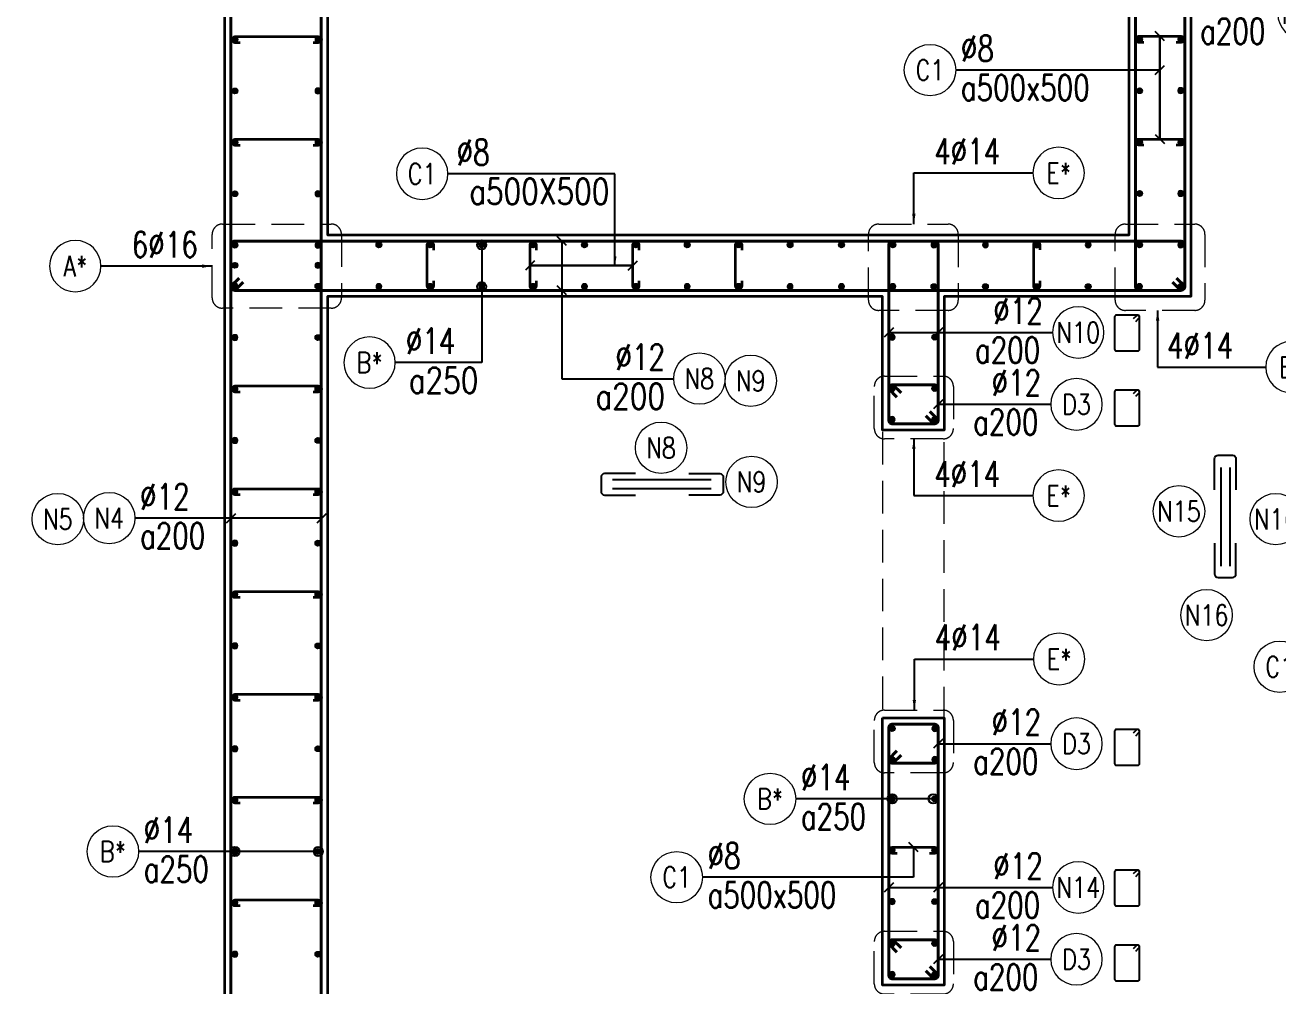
# Model space of a CAD drawing. Header units: millimetres. Extents: x 944027 to 981803, y -83026 to 82675.
# Drawn here: x 947700 to 953795, y -29161 to -24486 of the extents above; entities that cross this region are included whole.
import ezdxf
from ezdxf.enums import TextEntityAlignment as Align

# ---------------------------------------------------------------- set-up
doc = ezdxf.new("R2010")
doc.units = ezdxf.units.MM
doc.header["$MEASUREMENT"] = 0
doc.linetypes.add('HIDDEN', pattern=[9.525, 6.35, -3.175])
doc.linetypes.add('HIDDEN2', pattern=[4.7625, 3.175, -1.5875])
doc.layers.get('0').update_dxf_attribs({"lineweight": 20})
doc.layers.get('Defpoints').update_dxf_attribs({"color": 151, "lineweight": 9})
doc.layers.add('Hidden', color=9, linetype='HIDDEN')
doc.layers.add('Ligature', color=1, linetype='Continuous')
for name, color, linetype, lineweight in [('KC-LEADER', 153, 'Continuous', 18), ('KC-THEP', 6, 'Continuous', 40), ('NDC_S_BEAM', 3, 'HIDDEN2', 20), ('NDC_S_DIM', 1, 'Continuous', 15), ('NDC_S_HIDDEN', 8, 'HIDDEN2', 13), ('NDC_S_LEADER', 1, 'Continuous', 15), ('NDC_S_REBAR', 4, 'Continuous', 35), ('NDC_S_STIRRUP', 4, 'Continuous', 40), ('NDC_S_VN TEXT', 7, 'Continuous', 20), ('NDC_S_WALL', 6, 'Continuous', 35)]:
    doc.layers.add(name, color=color, linetype=linetype, lineweight=lineweight)
doc.styles.add('NDC_ARIAL', font='arial.ttf', dxfattribs={"width": 0.85})
doc.styles.add('NDC_DIM', font='', dxfattribs={"width": 0.75})
doc.styles.add('NDC_EN TXT', font='romans.shx', dxfattribs={"width": 0.8})
doc.styles.get('NDC_DIM').set_extended_font_data('Dotum')
doc.dimstyles.new('NDC_1-50', dxfattribs={"dimscale": 50, "dimtxt": 2.5, "dimasz": 1, "dimexe": 1.5, "dimexo": 0, "dimgap": 0.8, "dimtad": 1, "dimdec": 0, "dimdsep": 46, "dimtxsty": 'NDC_ARIAL', "dimblk": 'DIMMARK', "dimcen": 49999.938995, "dimdle": 1.5, "dimclrd": 1, "dimclre": 1, "dimclrt": 3, "dimadec": 0, "dimazin": 0, "dimtfac": 1, "dimtdec": 0, "dimtix": 1, "dimtmove": 2, "dimatfit": 3, "dimfxl": 1, "dimarcsym": 0})
doc.dimstyles.new('NDC_dim_30', dxfattribs={"dimscale": 30, "dimtxt": 2.5, "dimasz": 1.5, "dimexe": 1.5, "dimexo": 2.5, "dimgap": 1, "dimtad": 1, "dimdec": 0, "dimzin": 0, "dimdsep": 46, "dimtxsty": 'NDC_DIM', "dimblk": 'DIMMARK', "dimcen": 0.09, "dimdle": 1.2, "dimclrd": 1, "dimclre": 1, "dimclrt": 3, "dimadec": 0, "dimazin": 0, "dimtfac": 1, "dimtdec": 0, "dimtix": 1, "dimtofl": 0, "dimtmove": 0, "dimatfit": 3, "dimfxl": 6, "dimfxlon": 1, "dimtolj": 1, "dimtzin": 0, "dimarcsym": 0})
doc.dimstyles.new('NDC_dim_50', dxfattribs={"dimscale": 50, "dimtxt": 2.5, "dimasz": 1.5, "dimexe": 1.5, "dimexo": 2.5, "dimgap": 1, "dimtad": 1, "dimdec": 0, "dimzin": 0, "dimdsep": 46, "dimtxsty": 'NDC_DIM', "dimblk": 'DIMMARK', "dimcen": 0.09, "dimdle": 1.2, "dimclrd": 1, "dimclre": 1, "dimclrt": 3, "dimadec": 0, "dimazin": 0, "dimtfac": 1, "dimtdec": 0, "dimtix": 1, "dimtofl": 0, "dimtmove": 0, "dimatfit": 3, "dimfxl": 6, "dimfxlon": 1, "dimtolj": 1, "dimtzin": 0, "dimarcsym": 0})

# ---------------------------------------------------------------- blocks, each defined once
blk = doc.blocks.new('THEP')
at = {"layer": 'KC-LEADER', "color": 6}
blk.add_circle((0, 0), 14, dxfattribs=at)
at = {"layer": 'KC-THEP'}
for p, q in [((-14, 0), (14, 0)), ((9.9, 9.9), (-9.9, -9.9)), ((-9.9, 9.9), (9.9, -9.9)), ((0, 14), (0, -14))]:
    blk.add_line(p, q, dxfattribs=at)
blk = doc.blocks.new('DIMMARK')
at = {"layer": 'NDC_S_DIM', "color": 1}
blk.add_line((-1.5, 0), (1, 0), dxfattribs=at)
at = {"layer": 'NDC_S_DIM', "color": 2, "const_width": 0.1}
blk.add_lwpolyline([(-0.424, -0.424), (0.424, 0.424)], dxfattribs=at)
blk = doc.blocks.new('*U11')
blk.add_circle((-2.5, 0), 2.5)
at = {"layer": 'NDC_S_VN TEXT', "color": 3, "style": 'NDC_EN TXT', "width": 0.75}
for tag, p in [('DK1', (0.5, 0.85)), ('KC1', (0.5, -2.97))]:
    blk.add_attdef(tag, p, '', height=2.5, dxfattribs=at)
at = {"layer": 'NDC_S_VN TEXT', "color": 7, "style": 'NDC_EN TXT', "width": 0.8}
blk.add_attdef('SH2', text='', height=2, dxfattribs=at).set_placement((-2.5, 0), align=Align.MIDDLE)
blk = doc.blocks.new('*U9')
blk.add_circle((2.5, 0), 2.5)
at = {"layer": 'NDC_S_VN TEXT', "color": 3, "style": 'NDC_EN TXT', "width": 0.75}
blk.add_attdef('DK2', text='', height=2.5, dxfattribs=at).set_placement((-0.85, 0.85), align=Align.RIGHT)
at = {"layer": 'NDC_S_VN TEXT', "color": 7, "style": 'NDC_EN TXT', "width": 0.8}
blk.add_attdef('SH3', text='', height=2, dxfattribs=at).set_placement((2.5, 0), align=Align.MIDDLE)
blk = doc.blocks.new('*U10')
blk.add_circle((2.5, 0), 2.5)
at = {"layer": 'NDC_S_VN TEXT', "color": 3, "style": 'NDC_EN TXT'}
for tag, width, p in [('DK2', 0.75, (-0.85, 0.85)), ('KC2', 0.8, (-0.85, -2.97))]:
    blk.add_attdef(tag, text='', height=2.5, dxfattribs=dict(at, width=width)).set_placement(p, align=Align.RIGHT)
at = {"layer": 'NDC_S_VN TEXT', "color": 7, "style": 'NDC_EN TXT', "width": 0.8}
blk.add_attdef('SH3', text='', height=2, dxfattribs=at).set_placement((2.5, 0), align=Align.MIDDLE)
blk = doc.blocks.new('A$C7BC65A55')
at = {"layer": 'Ligature'}
for p, q in [((-15.2, 372, 0), (-15.2, 38.5, 0)), ((15.2, 372, 0), (15.2, 38.5, 0))]:
    blk.add_line(p, q, dxfattribs=at)
for points in [[(-36.2, 296.5), (-36.2, 400.9, -0.414214), (-24, 413.1), (24, 413.1, -0.414214), (36.2, 400.9), (36.2, 296.5)], [(-36.2, 116.5), (-36.2, 12.2, 0.414214), (-24, 0), (24, 0, 0.414214), (36.2, 12.2), (36.2, 116.5)]]:
    blk.add_lwpolyline(points, format="xyb", dxfattribs=at)
blk = doc.blocks.new('*U13')
blk.add_circle((-2.5, 0), 2.5)
at = {"layer": 'NDC_S_VN TEXT', "color": 3, "style": 'NDC_EN TXT', "width": 0.75}
blk.add_attdef('DK1', (0.5, 0.85), '', height=2.5, dxfattribs=at)
at = {"layer": 'NDC_S_VN TEXT', "color": 7, "style": 'NDC_EN TXT', "width": 0.8}
blk.add_attdef('SH2', text='', height=2, dxfattribs=at).set_placement((-2.5, 0), align=Align.MIDDLE)
blk = doc.blocks.new('*U12')
blk.add_circle((-2.5, 0), 2.5)
at = {"layer": 'NDC_S_VN TEXT', "color": 3, "style": 'NDC_EN TXT', "width": 0.75}
for tag, p in [('DK1', (0.5, 0.85)), ('KC1', (0.5, -2.97))]:
    blk.add_attdef(tag, p, '', height=2.5, dxfattribs=at)
at = {"layer": 'NDC_S_VN TEXT', "color": 7, "style": 'NDC_EN TXT', "width": 0.8}
blk.add_attdef('SH2', text='', height=2, dxfattribs=at).set_placement((-2.5, 0), align=Align.MIDDLE)
blk = doc.blocks.new('*D501')
at = {"layer": 'Defpoints', "color": 0, "transparency": 16777216}
for p in [(944801.6, -23407.1), (948686.8, -23407.1), (948664.1, -32407.1)]:
    blk.add_point(p, dxfattribs=at)
at = {"layer": 'NDC_S_DIM', "color": 1, "lineweight": -2, "transparency": 16777216}
for p, q in [((945101.6, -23407.1), (944726.6, -23407.1)), ((944801.6, -32332.1), (944801.6, -23482.1)), ((945101.6, -32407.1), (944726.6, -32407.1))]:
    blk.add_line(p, q, dxfattribs=at)
at = {"layer": 'NDC_S_DIM', "color": 1, "lineweight": -2, "transparency": 16777216, "xscale": 75, "yscale": 75, "zscale": 75}
for p, rotation in [((944801.6, -23407.1), 90), ((944801.6, -32407.1), 270)]:
    blk.add_blockref('DIMMARK', p, dxfattribs=dict(at, rotation=rotation))
at = {"layer": 'NDC_S_DIM', "color": 3, "transparency": 16777216, "insert": (944689, -27907.1), "char_height": 125, "attachment_point": 5, "rotation": 90, "style": 'NDC_DIM'}
blk.add_mtext('\\A1;9000', dxfattribs=at)
blk = doc.blocks.new('*D473')
at = {"layer": 'Defpoints', "color": 0, "ltscale": 200, "transparency": 16777216}
for p in [(949171.5, -23807.1), (945183.5, -25507.1), (949171.5, -25507.1)]:
    blk.add_point(p, dxfattribs=at)
at = {"layer": 'NDC_S_DIM', "color": 1, "lineweight": -2, "ltscale": 200, "transparency": 16777216}
for p, q in [((945483.5, -23807.1), (945108.5, -23807.1)), ((945183.5, -23882.1), (945183.5, -25432.1)), ((945483.5, -25507.1), (945108.5, -25507.1))]:
    blk.add_line(p, q, dxfattribs=at)
at = {"layer": 'NDC_S_DIM', "color": 1, "lineweight": -2, "ltscale": 200, "transparency": 16777216, "xscale": 75, "yscale": 75, "zscale": 75}
for p, rotation in [((945183.5, -23807.1), 90), ((945183.5, -25507.1), 270)]:
    blk.add_blockref('DIMMARK', p, dxfattribs=dict(at, rotation=rotation))
at = {"layer": 'NDC_S_DIM', "color": 3, "ltscale": 200, "transparency": 16777216, "insert": (945070.9, -24657.1), "char_height": 125, "attachment_point": 5, "rotation": 90, "style": 'NDC_DIM'}
blk.add_mtext('\\A1;1700', dxfattribs=at)
blk = doc.blocks.new('*D474')
at = {"layer": 'Defpoints', "color": 0, "ltscale": 200, "transparency": 16777216}
for p in [(949171.5, -25507.1), (945183.5, -25807.1), (949171.5, -25807.1)]:
    blk.add_point(p, dxfattribs=at)
at = {"layer": 'NDC_S_DIM', "color": 1, "lineweight": -2, "ltscale": 200, "transparency": 16777216}
for p, q in [((945183.5, -25432.1), (945183.5, -25357.1)), ((945483.5, -25507.1), (945108.5, -25507.1)), ((945483.5, -25807.1), (945108.5, -25807.1)), ((945183.5, -25882.1), (945183.5, -25957.1))]:
    blk.add_line(p, q, dxfattribs=at)
at = {"layer": 'NDC_S_DIM', "color": 1, "lineweight": -2, "ltscale": 200, "transparency": 16777216, "xscale": 75, "yscale": 75, "zscale": 75}
for p, rotation in [((945183.5, -25507.1), 270), ((945183.5, -25807.1), 90)]:
    blk.add_blockref('DIMMARK', p, dxfattribs=dict(at, rotation=rotation))
at = {"layer": 'NDC_S_DIM', "color": 3, "ltscale": 200, "transparency": 16777216, "insert": (945070.9, -25657.1), "char_height": 125, "attachment_point": 5, "rotation": 90, "style": 'NDC_DIM'}
blk.add_mtext('\\A1;300', dxfattribs=at)
blk = doc.blocks.new('*D475')
at = {"layer": 'Defpoints', "color": 0, "ltscale": 200, "transparency": 16777216}
for p in [(949171.5, -25807.1), (945183.5, -31207.1), (949171.5, -31207.1)]:
    blk.add_point(p, dxfattribs=at)
at = {"layer": 'NDC_S_DIM', "color": 1, "lineweight": -2, "ltscale": 200, "transparency": 16777216}
for p, q in [((945483.5, -25807.1), (945108.5, -25807.1)), ((945183.5, -25882.1), (945183.5, -31132.1)), ((945483.5, -31207.1), (945108.5, -31207.1))]:
    blk.add_line(p, q, dxfattribs=at)
at = {"layer": 'NDC_S_DIM', "color": 1, "lineweight": -2, "ltscale": 200, "transparency": 16777216, "xscale": 75, "yscale": 75, "zscale": 75}
for p, rotation in [((945183.5, -25807.1), 90), ((945183.5, -31207.1), 270)]:
    blk.add_blockref('DIMMARK', p, dxfattribs=dict(at, rotation=rotation))
at = {"layer": 'NDC_S_DIM', "color": 3, "ltscale": 200, "transparency": 16777216, "insert": (945070.9, -28507.1), "char_height": 125, "attachment_point": 5, "rotation": 90, "style": 'NDC_DIM'}
blk.add_mtext('\\A1;5400', dxfattribs=at)

msp = doc.modelspace()

# ---------------------------------------------------------------- linework, layer by layer
for centre in [(951230.3, -26217), (950794, -26543.2), (951234.1, -26709), (953313.2, -26852.1), (947859.8, -26890.2), (953784.1, -26890.2), (953447.6, -27357.1)]:
    msp.add_circle(centre, 125)
at = {"layer": 'Ligature'}
for points in [[(953102.7, -25928), (953118.6, -25912, 0.668179), (953112.9, -25898.1), (953008.2, -25898.1, 0.414214), (953000.1, -25906.2), (953000.1, -26063.4, 0.414214), (953008.2, -26071.5), (953112.9, -26071.5, 0.414214), (953121, -26063.4), (953121, -25906.2, 0.668179), (953107.1, -25900.5), (953091.1, -25916.4)], [(953102.7, -26292.6), (953118.6, -26276.6, 0.668179), (953112.9, -26262.7), (953008.2, -26262.7, 0.414214), (953000.1, -26270.8), (953000.1, -26428, 0.414214), (953008.2, -26436.1), (953112.9, -26436.1, 0.414214), (953121, -26428), (953121, -26270.8, 0.668179), (953107.1, -26265.1), (953091.1, -26281)], [(953102.7, -27943.6), (953118.6, -27927.6, 0.668179), (953112.9, -27913.6), (953008.2, -27913.6, 0.414214), (953000.1, -27921.8), (953000.1, -28078.9, 0.414214), (953008.2, -28087.1), (953112.9, -28087.1, 0.414214), (953121, -28078.9), (953121, -27921.8, 0.668179), (953107.1, -27916), (953091.1, -27932)], [(953102.6, -28628), (953118.6, -28612, 0.668179), (953112.8, -28598.1), (953008.2, -28598.1, 0.414214), (953000, -28606.2), (953000, -28763.4, 0.414214), (953008.2, -28771.5), (953112.8, -28771.5, 0.414214), (953121, -28763.4), (953121, -28606.2, 0.668179), (953107.1, -28600.5), (953091.1, -28616.4)], [(953102.6, -28992.6), (953118.6, -28976.6, 0.668179), (953112.8, -28962.7), (953008.2, -28962.7, 0.414214), (953000, -28970.8), (953000, -29128, 0.414214), (953008.2, -29136.1), (953112.8, -29136.1, 0.414214), (953121, -29128), (953121, -28970.8, 0.668179), (953107.1, -28965.1), (953091.1, -28981)]]:
    msp.add_lwpolyline(points, format="xyb", dxfattribs=at)
at = {"layer": 'NDC_S_BEAM', "ltscale": 50}
for p, q in [((951871.5, -26465.4), (951871.5, -27865.4)), ((952171.5, -27865.4), (952171.5, -26465.4))]:
    msp.add_line(p, q, dxfattribs=at)
at = {"layer": 'NDC_S_HIDDEN', "ltscale": 50}
for points in [[(948660.6, -25454.6), (949189.5, -25454.6, -0.414214), (949239.5, -25504.6), (949239.5, -25813.9, -0.414214), (949189.5, -25863.9), (948660.6, -25863.9, -0.414214), (948610.6, -25813.9), (948610.6, -25504.6, -0.414214)], [(951852.6, -25454.8), (952189.8, -25454.8, -0.414214), (952239.8, -25504.8), (952239.8, -25824.5, -0.414214), (952189.8, -25874.5), (951852.6, -25874.5, -0.414214), (951802.6, -25824.5), (951802.6, -25504.8, -0.414214)], [(953052.5, -25454.8), (953389.7, -25454.8, -0.414214), (953439.7, -25504.8), (953439.7, -25824.5, -0.414214), (953389.7, -25874.5), (953052.5, -25874.5, -0.414214), (953002.5, -25824.5), (953002.5, -25504.8, -0.414214)], [(951881.2, -26194.6), (952166, -26194.6, -0.414214), (952216, -26244.6), (952216, -26449.6, -0.414214), (952166, -26499.6), (951881.2, -26499.6, -0.414214), (951831.2, -26449.6), (951831.2, -26244.6, -0.414214)], [(951881.2, -27819.4), (952166, -27819.4, -0.414214), (952216, -27869.4), (952216, -28074.4, -0.414214), (952166, -28124.4), (951881.2, -28124.4, -0.414214), (951831.2, -28074.4), (951831.2, -27869.4, -0.414214)], [(951881.2, -28895.5), (952166, -28895.5, -0.414214), (952216, -28945.5), (952216, -29150.5, -0.414214), (952166, -29200.5), (951881.2, -29200.5, -0.414214), (951831.2, -29150.5), (951831.2, -28945.5, -0.414214)]]:
    msp.add_lwpolyline(points, format="xyb", close=True, dxfattribs=at)
at = {"layer": 'NDC_S_REBAR'}
for points in [[(948746.5, -24572.1), (948721.5, -24572.1, -1), (948721.5, -24542.1), (949126.9, -24542.1, -1), (949126.9, -24572.1), (949101.9, -24572.1)], [(953142, -24570.8), (953117, -24570.8, -1), (953117, -24540.8), (953324.1, -24540.8, -1), (953324.1, -24570.8), (953299.1, -24570.8)], [(948746.5, -25072.1), (948721.5, -25072.1, -1), (948721.5, -25042.1), (949126.9, -25042.1, -1), (949126.9, -25072.1), (949101.9, -25072.1)], [(953142, -25070.8), (953117, -25070.8, -1), (953117, -25040.8), (953324.1, -25040.8, -1), (953324.1, -25070.8), (953299.1, -25070.8)], [(949686.5, -25730.8), (949686.5, -25755.8, -1), (949656.5, -25755.8), (949656.5, -25555.8, -1), (949686.5, -25555.8), (949686.5, -25580.8)], [(950186.5, -25730.8), (950186.5, -25755.8, -1), (950156.5, -25755.8), (950156.5, -25555.8, -1), (950186.5, -25555.8), (950186.5, -25580.8)], [(950686.5, -25730.8), (950686.5, -25755.8, -1), (950656.5, -25755.8), (950656.5, -25555.8, -1), (950686.5, -25555.8), (950686.5, -25580.8)], [(951186.5, -25730.8), (951186.5, -25755.8, -1), (951156.5, -25755.8), (951156.5, -25555.8, -1), (951186.5, -25555.8), (951186.5, -25580.8)], [(952636.5, -25730.5), (952636.5, -25755.5, -1), (952606.5, -25755.5), (952606.5, -25555.5, -1), (952636.5, -25555.5), (952636.5, -25580.5)], [(948746.5, -26272.1), (948721.5, -26272.1, -1), (948721.5, -26242.1), (949126.9, -26242.1, -1), (949126.9, -26272.1), (949101.9, -26272.1)], [(948746.5, -26772.1), (948721.5, -26772.1, -1), (948721.5, -26742.1), (949126.9, -26742.1, -1), (949126.9, -26772.1), (949101.9, -26772.1)], [(948746.5, -27272.1), (948721.5, -27272.1, -1), (948721.5, -27242.1), (949126.9, -27242.1, -1), (949126.9, -27272.1), (949101.9, -27272.1)], [(948746.5, -27772.1), (948721.5, -27772.1, -1), (948721.5, -27742.1), (949126.9, -27742.1, -1), (949126.9, -27772.1), (949101.9, -27772.1)], [(948746.5, -28272.1), (948721.5, -28272.1, -1), (948721.5, -28242.1), (949126.9, -28242.1, -1), (949126.9, -28272.1), (949101.9, -28272.1)], [(951943, -28516.1), (951918, -28516.1, -1), (951918, -28486.1), (952125, -28486.1, -1), (952125, -28516.1), (952100, -28516.1)], [(948746.5, -28772.1), (948721.5, -28772.1, -1), (948721.5, -28742.1), (949126.9, -28742.1, -1), (949126.9, -28772.1), (949101.9, -28772.1)]]:
    msp.add_lwpolyline(points, format="xyb", dxfattribs=at)
at = {"layer": 'NDC_S_STIRRUP'}
for points in [[(948741.5, -23397.1), (948701.5, -23357.1, -0.414214), (948721.5, -23337.1), (949121.5, -23337.1, -0.414214), (949141.5, -23357.1), (949141.5, -32457.1, -0.414214), (949121.5, -32477.1), (948721.5, -32477.1, -0.414214), (948701.5, -32457.1), (948701.5, -23357.1, -0.414214), (948721.5, -23337.1), (948761.5, -23377.1)], [(953301.5, -25717.1), (953341.5, -25757.1, -0.414214), (953321.5, -25777.1), (953121.5, -25777.1, -0.414214), (953101.5, -25757.1), (953101.5, -23357.1, -0.414214), (953121.5, -23337.1), (953321.5, -23337.1, -0.414214), (953341.5, -23357.1), (953341.5, -25757.1, -0.414214), (953321.5, -25777.1), (953281.5, -25737.1)], [(948761.5, -25737.1), (948721.5, -25777.1, -0.414214), (948701.5, -25757.1), (948701.5, -25557.1, -0.414214), (948721.5, -25537.1), (953321.5, -25537.1, -0.414214), (953341.5, -25557.1), (953341.5, -25757.1, -0.414358), (953321.5, -25777.1), (948721.5, -25777.1, -0.414214), (948701.5, -25757.1), (948741.5, -25717.1)], [(952101.5, -26367.1), (952141.5, -26407.1, -0.414214), (952121.5, -26427.1), (951921.5, -26427.1, -0.414214), (951901.5, -26407.1), (951901.5, -25557.1, -0.414214), (951921.5, -25537.1), (952121.5, -25537.1, -0.414214), (952141.5, -25557.1), (952141.5, -26407.1, -0.414214), (952121.5, -26427.1), (952081.5, -26387.1)], [(951941.5, -26296.1), (951901.5, -26256.1, -0.414214), (951921.5, -26236.1), (952121.5, -26236.1, -0.414214), (952141.5, -26256.1), (952141.5, -26407.1, -0.414214), (952121.5, -26427.1), (951921.5, -26427.1, -0.414214), (951901.5, -26407.1), (951901.5, -26256.1, -0.414214), (951921.5, -26236.1), (951961.5, -26276.1)], [(952101.5, -29067.1), (952141.5, -29107.1, -0.414214), (952121.5, -29127.1), (951921.5, -29127.1, -0.414214), (951901.5, -29107.1), (951901.5, -27907.1, -0.414214), (951921.5, -27887.1), (952121.5, -27887.1, -0.414214), (952141.5, -27907.1), (952141.5, -29107.1, -0.414214), (952121.5, -29127.1), (952081.5, -29087.1)], [(951941.5, -28018), (951901.5, -28058, 0.414214), (951921.5, -28078), (952121.5, -28078, 0.414214), (952141.5, -28058), (952141.5, -27907.1, 0.414214), (952121.5, -27887.1), (951921.5, -27887.1, 0.414214), (951901.5, -27907.1), (951901.5, -28058, 0.414214), (951921.5, -28078), (951961.5, -28038)], [(951941.5, -28996.1), (951901.5, -28956.1, -0.414214), (951921.5, -28936.1), (952121.5, -28936.1, -0.414214), (952141.5, -28956.1), (952141.5, -29107.1, -0.414214), (952121.5, -29127.1), (951921.5, -29127.1, -0.414214), (951901.5, -29107.1), (951901.5, -28956.1, -0.414214), (951921.5, -28936.1), (951961.5, -28976.1)]]:
    msp.add_lwpolyline(points, format="xyb", dxfattribs=at)
at = {"layer": 'NDC_S_WALL', "ltscale": 10}
msp.add_lwpolyline([(948671.5, -32007.1), (948671.5, -23807.1), (948421.5, -23807.1), (948421.5, -23307.1), (950071.5, -23307.1), (950071.5, -23807.1), (949171.5, -23807.1), (949171.5, -25507.1), (953071.5, -25507.1), (953071.5, -23807.1), (950871.5, -23807.1), (950871.5, -23307.1), (953371.5, -23307.1), (953371.5, -25807.1), (952171.5, -25807.1), (952171.5, -26457.1), (951871.5, -26457.1), (951871.5, -25807.1), (949171.5, -25807.1), (949171.5, -31207.1)], dxfattribs=at)
msp.add_lwpolyline([(951871.5, -27857.1), (952171.5, -27857.1), (952171.5, -29157.1), (951871.5, -29157.1)], close=True, dxfattribs=at)

# ---------------------------------------------------------------- block references
at = {"layer": 'Hidden', "xscale": 1.44, "yscale": 1.44, "zscale": 1.44}
msp.add_blockref('A$C7BC65A55', (953538.3, -27174.3, 0), dxfattribs=at)
at = {"layer": 'Hidden', "xscale": 1.44, "yscale": 1.44, "zscale": 1.44, "rotation": 270}
msp.add_blockref('A$C7BC65A55', (950501.9, -26720.8, 0), dxfattribs=at)
at = {"layer": 'KC-THEP'}
for p, rotation in [((948721.5, -24557.1), 9.668564436380946), ((953121.5, -24555.8), 189.6685644363809), ((948721.5, -24807.1), 9.668564436380946), ((953121.5, -24805.8), 189.6685644363809), ((948721.5, -25057.1), 9.668564436380946), ((953121.5, -25055.8), 189.6685644363809), ((953121.5, -25305.8), 189.6685644363809), ((948721.5, -25307.1), 9.668564436380946), ((948721.5, -25557.1), 9.668564436380946), ((949421.5, -25555.8), 189.6685644363809), ((949671.5, -25555.8), 189.6685644363809), ((949921.5, -25555.8), 189.6685644363809), ((950171.5, -25555.8), 189.6685644363809), ((950421.5, -25555.8), 189.6685644363809), ((950671.5, -25555.8), 189.6685644363809), ((950921.5, -25555.8), 189.6685644363809), ((951171.5, -25555.8), 189.6685644363809), ((951421.5, -25555.8), 189.6685644363809), ((951671.5, -25555.8), 189.6685644363809), ((951921.5, -25555.8), 189.6685644363809), ((953121.5, -25555.8), 189.6685644363809), ((948721.5, -25655.3), 9.668564436380946), ((949125, -25757.1), 9.668564436380926), ((952121.5, -25758.6), 189.6685644363809), ((952371.5, -25758.6), 189.6685644363809), ((952621.5, -25758.6), 189.6685644363809), ((952871.5, -25758.6), 189.6685644363809), ((953321.5, -25758.6), 189.6685644363809), ((949125, -26007.1), 9.668564436380926), ((952125, -26005.2), 9.668564436380946), ((949125, -26257.1), 9.668564436380926), ((952125, -26255.2), 9.668564436380946), ((952125, -26405.2), 9.668564436380946), ((949125, -26507.1), 9.668564436380926), ((949125, -26757.1), 9.668564436380926), ((949125, -27007.1), 9.668564436380926), ((949125, -27257.1), 9.668564436380926), ((949125, -27507.1), 9.668564436380926), ((949125, -27757.1), 9.668564436380926), ((951918, -27908.9), 189.6685644363809), ((949125, -28007.1), 9.668564436380926), ((951918, -28058.9), 189.6685644363809), ((949125, -28257.1), 9.668564436380926), ((952125, -28251.1), 9.668564436380946), ((949125, -28507.1), 9.668564436380926), ((952125, -28501.1), 9.668564436380946), ((949125, -28757.1), 9.668564436380926), ((952125, -28751.1), 9.668564436380946), ((952125, -28955.2), 9.668564436380946), ((949125, -29007.1), 9.668564436380926), ((952125, -29105.2), 9.668564436380946)]:
    msp.add_blockref('THEP', p, dxfattribs=dict(at, rotation=rotation))
at = {"layer": 'KC-THEP', "xscale": -1}
for p, rotation in [((949125, -24557.1), 170.331435563619), ((953321.5, -24555.5), 350.3314355636191), ((949125, -24807.1), 170.331435563619), ((953321.5, -24805.5), 350.3314355636191), ((949125, -25057.1), 170.331435563619), ((953321.5, -25055.5), 350.3314355636191), ((953321.5, -25305.5), 350.3314355636191), ((949125, -25307.1), 170.331435563619), ((949125, -25557.1), 170.331435563619), ((952121.5, -25555.5), 350.3314355636191), ((952371.5, -25555.5), 350.3314355636191), ((952621.5, -25555.5), 350.3314355636191), ((952871.5, -25555.5), 350.3314355636191), ((953321.5, -25555.5), 350.3314355636191), ((949125, -25655.3), 170.331435563619), ((948721.5, -25757.1), 170.331435563619), ((949421.5, -25758.9), 350.3314355636191), ((949671.5, -25758.9), 350.3314355636191), ((949921.5, -25758.9), 350.3314355636191), ((950171.5, -25758.9), 350.3314355636191), ((950421.5, -25758.9), 350.3314355636191), ((950671.5, -25758.9), 350.3314355636191), ((950921.5, -25758.9), 350.3314355636191), ((951171.5, -25758.9), 350.3314355636191), ((951421.5, -25758.9), 350.3314355636191), ((951671.5, -25758.9), 350.3314355636191), ((951921.5, -25758.9), 350.3314355636191), ((953121.5, -25758.9), 350.3314355636191), ((948721.5, -26007.1), 170.331435563619), ((951918, -26005.2), 350.3314355636191), ((948721.5, -26257.1), 170.331435563619), ((951918, -26255.2), 350.3314355636191), ((951918, -26405.2), 350.3314355636191), ((948721.5, -26507.1), 170.331435563619), ((948721.5, -26757.1), 170.331435563619), ((948721.5, -27007.1), 170.331435563619), ((948721.5, -27257.1), 170.331435563619), ((948721.5, -27507.1), 170.331435563619), ((948721.5, -27757.1), 170.331435563619), ((952125, -27908.9), 170.331435563619), ((948721.5, -28007.1), 170.331435563619), ((952125, -28058.9), 170.331435563619), ((948721.5, -28257.1), 170.331435563619), ((951918, -28251.1), 350.3314355636191), ((948721.5, -28507.1), 170.331435563619), ((951918, -28501.1), 350.3314355636191), ((948721.5, -28757.1), 170.331435563619), ((951918, -28751.1), 350.3314355636191), ((951918, -28955.2), 350.3314355636191), ((948721.5, -29007.1), 170.331435563619), ((951918, -29105.2), 350.3314355636191)]:
    msp.add_blockref('THEP', p, dxfattribs=dict(at, rotation=rotation))
at = {"layer": 'NDC_S_VN TEXT'}
ref = msp.add_blockref('*U11', (953793.7, -24430.3), dxfattribs=dict(at, xscale=-50, yscale=50, zscale=50))
ref.add_attrib('SH2', 'N11', dxfattribs={"color": 7, "height": 100, "style": 'NDC_EN TXT', "width": 0.8}).set_placement((953918.7, -24430.3), align=Align.MIDDLE)
ref.add_attrib('DK1', '%%C12', (953505.3, -24388), dxfattribs={"color": 3, "height": 125, "style": 'NDC_EN TXT', "width": 0.75})
ref.add_attrib('KC1', 'a200', (953416.1, -24578.9), dxfattribs={"color": 3, "height": 125, "style": 'NDC_EN TXT', "width": 0.75})
at = {"layer": 'NDC_S_VN TEXT', "xscale": 50, "yscale": 50, "zscale": 50}
for name, p, values in [('*U12', (952227.2, -24705.2), {'SH2': 'C1', 'DK1': '%%c8', 'KC1': 'a500x500'}), ('*U10', (950855.6, -26206.6), {'SH3': 'N8', 'DK2': '%%C12', 'KC2': 'a200'}), ('*U11', (948234.7, -26885.1), {'SH2': 'N4', 'DK1': '%%C12', 'KC1': 'a200'}), ('*U12', (953928.2, -27608.3), {'SH2': 'C1', 'DK1': '%%c8', 'KC1': 'a500x500'}), ('*U11', (951449, -28251.1), {'SH2': 'B*', 'DK1': '%%C14', 'KC1': 'a250'}), ('*U11', (948252.5, -28507.1), {'SH2': 'B*', 'DK1': '%%C14', 'KC1': 'a250'}), ('*U12', (950995, -28632.4), {'SH2': 'C1', 'DK1': '%%c8', 'KC1': 'a500x500'})]:
    msp.add_blockref(name, p, dxfattribs=at).add_auto_attribs(values)
at = {"layer": 'NDC_S_VN TEXT'}
ref = msp.add_blockref('*U10', (949757, -25209.9), dxfattribs=dict(at, xscale=-50, yscale=50, zscale=50))
ref.add_attrib('SH3', 'C1', dxfattribs={"color": 7, "height": 100, "style": 'NDC_EN TXT', "width": 0.8}).set_placement((949632, -25209.9), align=Align.MIDDLE)
ref.add_attrib('DK2', '%%c8', dxfattribs={"color": 3, "height": 125, "style": 'NDC_EN TXT', "width": 0.75}).set_placement((949960.3, -25167.6), align=Align.RIGHT)
ref.add_attrib('KC2', 'a500X500', dxfattribs={"color": 3, "height": 125, "style": 'NDC_EN TXT', "width": 0.8}).set_placement((950542.4, -25358.5), align=Align.RIGHT)
ref = msp.add_blockref('*U13', (952602.9, -25206), dxfattribs=dict(at, xscale=-50, yscale=50, zscale=50))
ref.add_attrib('SH2', 'E*', dxfattribs={"color": 7, "height": 100, "style": 'NDC_EN TXT', "width": 0.8}).set_placement((952727.9, -25206), align=Align.MIDDLE)
ref.add_attrib('DK1', '4%%C14', (952122.5, -25163.7), dxfattribs={"color": 3, "height": 125, "style": 'NDC_EN TXT', "width": 0.75})
ref = msp.add_blockref('*U9', (948069.8, -25659.1), dxfattribs=dict(at, xscale=-50, yscale=50, zscale=50))
ref.add_attrib('SH3', 'A*', dxfattribs={"color": 7, "height": 100, "style": 'NDC_EN TXT', "width": 0.8}).set_placement((947944.8, -25659.1), align=Align.MIDDLE)
ref.add_attrib('DK2', '6%%C16', dxfattribs={"color": 3, "height": 125, "style": 'NDC_EN TXT', "width": 0.75}).set_placement((948540.9, -25616.8), align=Align.RIGHT)
ref = msp.add_blockref('*U11', (952698.3, -25981.9), dxfattribs=dict(at, xscale=-50, yscale=50, zscale=50))
ref.add_attrib('SH2', 'N10', dxfattribs={"color": 7, "height": 100, "style": 'NDC_EN TXT', "width": 0.8}).set_placement((952823.3, -25981.9), align=Align.MIDDLE)
ref.add_attrib('DK1', '%%C12', (952409.9, -25939.6), dxfattribs={"color": 3, "height": 125, "style": 'NDC_EN TXT', "width": 0.75})
ref.add_attrib('KC1', 'a200', (952320.7, -26130.5), dxfattribs={"color": 3, "height": 125, "style": 'NDC_EN TXT', "width": 0.75})
ref = msp.add_blockref('*U10', (949500.9, -26128.6), dxfattribs=dict(at, xscale=-50, yscale=50, zscale=50))
ref.add_attrib('SH3', 'B*', dxfattribs={"color": 7, "height": 100, "style": 'NDC_EN TXT', "width": 0.8}).set_placement((949375.9, -26128.6), align=Align.MIDDLE)
ref.add_attrib('DK2', '%%C14', dxfattribs={"color": 3, "height": 125, "style": 'NDC_EN TXT', "width": 0.75}).set_placement((949793.4, -26086.4), align=Align.RIGHT)
ref.add_attrib('KC2', 'a250', dxfattribs={"color": 3, "height": 125, "style": 'NDC_EN TXT', "width": 0.8}).set_placement((949905.3, -26277.3), align=Align.RIGHT)
ref = msp.add_blockref('*U13', (953735.5, -26150.6), dxfattribs=dict(at, xscale=-50, yscale=50, zscale=50))
ref.add_attrib('SH2', 'E*', dxfattribs={"color": 7, "height": 100, "style": 'NDC_EN TXT', "width": 0.8}).set_placement((953860.5, -26150.6), align=Align.MIDDLE)
ref.add_attrib('DK1', '4%%C14', (953255.1, -26108.3), dxfattribs={"color": 3, "height": 125, "style": 'NDC_EN TXT', "width": 0.75})
ref = msp.add_blockref('*U11', (952689.7, -26331.6), dxfattribs=dict(at, xscale=-50, yscale=50, zscale=50))
ref.add_attrib('SH2', 'D3', dxfattribs={"color": 7, "height": 100, "style": 'NDC_EN TXT', "width": 0.8}).set_placement((952814.7, -26331.6), align=Align.MIDDLE)
ref.add_attrib('DK1', '%%C12', (952401.4, -26289.3), dxfattribs={"color": 3, "height": 125, "style": 'NDC_EN TXT', "width": 0.75})
ref.add_attrib('KC1', 'a200', (952312.1, -26480.2), dxfattribs={"color": 3, "height": 125, "style": 'NDC_EN TXT', "width": 0.75})
ref = msp.add_blockref('*U13', (952602.9, -26775.7), dxfattribs=dict(at, xscale=-50, yscale=50, zscale=50))
ref.add_attrib('SH2', 'E*', dxfattribs={"color": 7, "height": 100, "style": 'NDC_EN TXT', "width": 0.8}).set_placement((952727.9, -26775.7), align=Align.MIDDLE)
ref.add_attrib('DK1', '4%%C14', (952122.5, -26733.4), dxfattribs={"color": 3, "height": 125, "style": 'NDC_EN TXT', "width": 0.75})
ref = msp.add_blockref('*U13', (952605.3, -27570.6), dxfattribs=dict(at, xscale=-50, yscale=50, zscale=50))
ref.add_attrib('SH2', 'E*', dxfattribs={"color": 7, "height": 100, "style": 'NDC_EN TXT', "width": 0.8}).set_placement((952730.3, -27570.6), align=Align.MIDDLE)
ref.add_attrib('DK1', '4%%C14', (952125, -27528.3), dxfattribs={"color": 3, "height": 125, "style": 'NDC_EN TXT', "width": 0.75})
ref = msp.add_blockref('*U11', (952689.7, -27982.6), dxfattribs=dict(at, xscale=-50, yscale=50, zscale=50))
ref.add_attrib('SH2', 'D3', dxfattribs={"color": 7, "height": 100, "style": 'NDC_EN TXT', "width": 0.8}).set_placement((952814.7, -27982.6), align=Align.MIDDLE)
ref.add_attrib('DK1', '%%C12', (952401.4, -27940.3), dxfattribs={"color": 3, "height": 125, "style": 'NDC_EN TXT', "width": 0.75})
ref.add_attrib('KC1', 'a200', (952312.1, -28131.2), dxfattribs={"color": 3, "height": 125, "style": 'NDC_EN TXT', "width": 0.75})
ref = msp.add_blockref('*U11', (952698.3, -28681.9), dxfattribs=dict(at, xscale=-50, yscale=50, zscale=50))
ref.add_attrib('SH2', 'N14', dxfattribs={"color": 7, "height": 100, "style": 'NDC_EN TXT', "width": 0.8}).set_placement((952823.3, -28681.9), align=Align.MIDDLE)
ref.add_attrib('DK1', '%%C12', (952409.9, -28639.6), dxfattribs={"color": 3, "height": 125, "style": 'NDC_EN TXT', "width": 0.75})
ref.add_attrib('KC1', 'a200', (952320.6, -28830.5), dxfattribs={"color": 3, "height": 125, "style": 'NDC_EN TXT', "width": 0.75})
ref = msp.add_blockref('*U11', (952689.7, -29031.6), dxfattribs=dict(at, xscale=-50, yscale=50, zscale=50))
ref.add_attrib('SH2', 'D3', dxfattribs={"color": 7, "height": 100, "style": 'NDC_EN TXT', "width": 0.8}).set_placement((952814.7, -29031.6), align=Align.MIDDLE)
ref.add_attrib('DK1', '%%C12', (952401.3, -28989.3), dxfattribs={"color": 3, "height": 125, "style": 'NDC_EN TXT', "width": 0.75})
ref.add_attrib('KC1', 'a200', (952312, -29180.2), dxfattribs={"color": 3, "height": 125, "style": 'NDC_EN TXT', "width": 0.75})

# ---------------------------------------------------------------- texts
at = {"layer": 'NDC_S_VN TEXT', "color": 7, "style": 'NDC_EN TXT', "width": 0.8}
for tag, p in [('N9', (951230.3, -26217)), ('N8', (950794, -26543.2)), ('N9', (951234.1, -26709)), ('N15', (953313.2, -26852.1)), ('N5', (947859.8, -26890.2)), ('N16', (953784.1, -26890.2)), ('N16', (953447.6, -27357.1))]:
    msp.add_attdef(tag, text='3', height=100, dxfattribs=at).set_placement(p, align=Align.MIDDLE)

# ---------------------------------------------------------------- dimensions: what is measured, and where the dimension line sits
at = {"layer": 'NDC_S_DIM'}
dim = msp.add_linear_dim(base=(944801.6, -23407.1), p1=(948664.1, -32407.1), p2=(948686.8, -23407.1), angle=90, dimstyle='NDC_dim_50', dxfattribs=at)
dim.commit()
dim.dimension.update_dxf_attribs({"geometry": '*D501', "text_midpoint": (944689, -27907.1)})
at = {"layer": 'NDC_S_DIM', "ltscale": 200}
for base, p1, p2, picture, middle in [((945183.5, -25507.1), (949171.5, -23807.1), (949171.5, -25507.1), '*D473', (945070.9, -24657.1)), ((945183.5, -25807.1), (949171.5, -25507.1), (949171.5, -25807.1), '*D474', (945070.9, -25657.1)), ((945183.5, -31207.1), (949171.5, -25807.1), (949171.5, -31207.1), '*D475', (945070.9, -28507.1))]:
    dim = msp.add_linear_dim(base=base, p1=p1, p2=p2, angle=90, dimstyle='NDC_dim_50', override={"dimtmove": 1}, dxfattribs=at)
    dim.commit()
    dim.dimension.update_dxf_attribs({"geometry": picture, "text_midpoint": middle})

# ---------------------------------------------------------------- leaders
at = {"layer": 'NDC_S_LEADER'}
for points, dimstyle, override in [([(953220.5, -24540.8), (953220.5, -25040.8)], 'NDC_dim_30', {"dimtad": 0, "dimldrblk": 'Oblique'}), ([(953220.5, -25040.8), (953220.5, -24540.8)], 'NDC_dim_30', {"dimtad": 0, "dimldrblk": 'Oblique'}), ([(953220.5, -24705.2), (952227.2, -24705.2)], 'NDC_dim_30', {"dimtad": 0, "dimldrblk": 'Oblique'}), ([(950569.9, -25655.8), (950569.9, -25209.9), (949757, -25209.9)], 'NDC_dim_30', {"dimgap": 1, "dimtad": 0}), ([(952023.6, -25454.8), (952023.6, -25206), (952605.2, -25206)], 'NDC_1-50', {"dimgap": 0.8, "dimtad": 0}), ([(949921.5, -25555.8), (949921.5, -26128.8), (949500.9, -26128.8)], 'NDC_dim_30', {"dimgap": 1, "dimtad": 0, "dimldrblk": 'Origin'}), ([(950310.8, -25537.1), (950310.8, -26206.8), (950855.6, -26206.8)], 'NDC_dim_30', {"dimtad": 0, "dimldrblk": 'Oblique'}), ([(948610.6, -25659.3), (948069.8, -25659.3)], 'NDC_1-50', {"dimgap": 0.8, "dimtad": 0}), ([(950156.5, -25655.8), (950656.5, -25655.8)], 'NDC_dim_30', {"dimtad": 0, "dimldrblk": 'Oblique'}), ([(950656.5, -25655.8), (950156.5, -25655.8)], 'NDC_dim_30', {"dimtad": 0, "dimldrblk": 'Oblique'}), ([(949921.5, -25758.9), (949921.5, -26128.8), (949500.9, -26128.8)], 'NDC_dim_30', {"dimgap": 1, "dimtad": 0, "dimldrblk": 'Origin'}), ([(950310.8, -25777.1), (950310.8, -26206.8), (950855.6, -26206.8)], 'NDC_dim_30', {"dimtad": 0, "dimldrblk": 'Oblique'}), ([(953209.4, -25874.5), (953209.4, -26150.6), (953737.7, -26150.6)], 'NDC_1-50', {"dimgap": 0.8, "dimtad": 0}), ([(951901.5, -25982.1), (952698.3, -25982.1)], 'NDC_dim_30', {"dimtad": 0, "dimldrblk": 'Oblique'}), ([(952141.5, -25982.1), (952698.3, -25982.1)], 'NDC_dim_30', {"dimtad": 0, "dimldrblk": 'Oblique'}), ([(952141.5, -26331.6), (952691.8, -26331.6)], 'NDC_dim_30', {"dimtad": 0, "dimldrblk": 'Oblique'}), ([(952023.6, -26499.6), (952023.6, -26775.7), (952605.2, -26775.7)], 'NDC_1-50', {"dimgap": 0.8, "dimtad": 0}), ([(949143.4, -26885.2), (948234.7, -26885.2)], 'NDC_dim_30', {"dimtad": 0, "dimldrblk": 'Oblique'}), ([(948703.4, -26885.2), (948234.7, -26885.2)], 'NDC_dim_30', {"dimtad": 0, "dimldrblk": 'Oblique'}), ([(952026, -27819.4), (952026, -27570.6), (952607.6, -27570.6)], 'NDC_1-50', {"dimgap": 0.8, "dimtad": 0}), ([(952141.5, -27982.6), (952691.8, -27982.6)], 'NDC_dim_30', {"dimtad": 0, "dimldrblk": 'Oblique'}), ([(952117.9, -28250.8), (951449, -28251.1)], 'NDC_dim_30', {"dimtad": 0, "dimldrblk": 'Origin'}), ([(951918, -28251.1), (951449, -28251.1)], 'NDC_dim_30', {"dimtad": 0, "dimldrblk": 'Origin'}), ([(949126.9, -28507.1), (948252.5, -28507.1)], 'NDC_dim_30', {"dimtad": 0, "dimldrblk": 'Origin'}), ([(948721.5, -28507.1), (948252.5, -28507.1)], 'NDC_dim_30', {"dimtad": 0, "dimldrblk": 'Origin'}), ([(952021.5, -28486.1), (952021.5, -28632.1), (950995, -28632.3)], 'NDC_dim_30', {"dimtad": 0, "dimldrblk": 'Oblique'}), ([(951901.5, -28682.1), (952698.3, -28682.1)], 'NDC_dim_30', {"dimtad": 0, "dimldrblk": 'Oblique'}), ([(952141.5, -28682.1), (952698.3, -28682.1)], 'NDC_dim_30', {"dimtad": 0, "dimldrblk": 'Oblique'}), ([(952141.5, -29031.6), (952691.8, -29031.6)], 'NDC_dim_30', {"dimtad": 0, "dimldrblk": 'Oblique'})]:
    msp.add_leader(points, dimstyle=dimstyle, override=override, dxfattribs=at)

doc.saveas('drawing.dxf')
